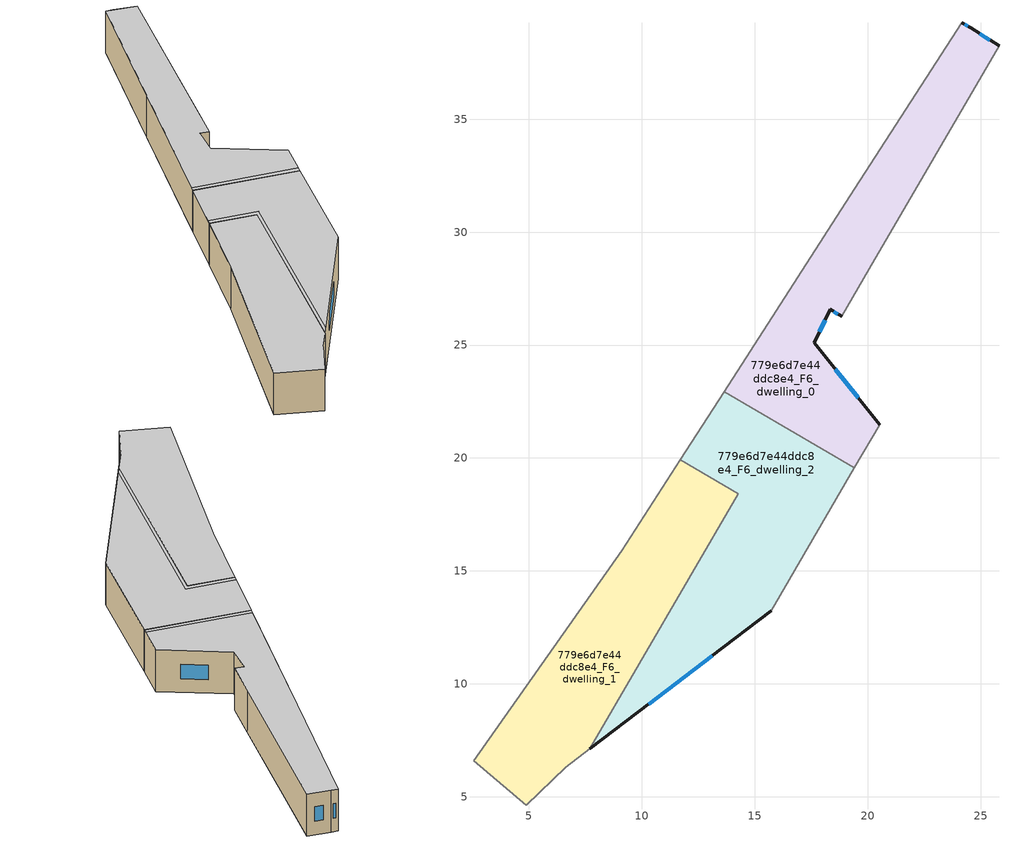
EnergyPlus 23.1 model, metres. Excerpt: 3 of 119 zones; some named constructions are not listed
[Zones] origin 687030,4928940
779e6d7e44ddc8e4_F6_dwelling_0
 floor to 779e6d7e44ddc8e4_F5_dwelling_0 (EU_floor_Construction): 25.82,38.25 18.84,26.27 18.35,26.59 17.63,25.1 20.53,21.48 19.42,19.57 13.64,22.93 19.21,31.59 24.18,39.28 24.56,39.04 z18
 wall outside (EU_wall_Construction): 25.82,38.25 24.56,39.04 24.18,39.28 / 20.53,21.48 17.63,25.1 18.35,26.59 18.84,26.27 z18:21
 wall to 779e6d7e44ddc8e4_F6_dwelling_2 (EU_wall_Construction): 13.64,22.93 19.42,19.57 z18:21
 wall adiabatic (EU_wall_Construction): 24.18,39.28 19.21,31.59 13.64,22.93 z18:21
 wall to 779e6d7e44ddc8e4_F6_dwelling_3 (EU_wall_Construction): 20.07,28.38 25.82,38.25 z18:21
 wall to 779e6d7e44ddc8e4_F6_dwelling_5 (EU_wall_Construction): 19.42,19.57 20.53,21.48 / 18.84,26.27 20.07,28.38 z18:21
 window (EU_Window_Construction): 24.43,39.12 24.3,39.2 / 25.41,38.51 24.97,38.78 / 18.51,26.48 18.68,26.37 / 17.86,25.58 18.11,26.1 / 19.58,22.66 18.57,23.92 z18.98:20.02
 ceiling to 779e6d7e44ddc8e4_F7_dwelling_0 (EU_floor_Construction): 20.53,21.48 17.63,25.1 18.35,26.59 18.84,26.27 25.82,38.25 24.18,39.28 19.21,31.59 13.79,23.17 19.56,19.81 z21
 ceiling to 779e6d7e44ddc8e4_F7_dwelling_2 (EU_floor_Construction): 19.42,19.57 19.56,19.81 13.79,23.17 13.64,22.93 z21
779e6d7e44ddc8e4_F6_dwelling_1
 floor to 779e6d7e44ddc8e4_F5_dwelling_1 (EU_floor_Construction): 14.27,18.41 7.7,7.12 6.64,6.31 4.89,4.62 2.55,6.59 9.12,15.9 11.7,19.91 z18
 wall adiabatic (EU_wall_Construction): 11.7,19.91 9.12,15.9 2.55,6.59 4.89,4.62 6.64,6.31 7.7,7.12 z18:21
 wall to 779e6d7e44ddc8e4_F6_dwelling_2 (EU_wall_Construction): 7.7,7.12 14.27,18.41 11.7,19.91 z18:21
 ceiling to 779e6d7e44ddc8e4_F7_dwelling_1 (EU_floor_Construction): 7.7,7.12 14.27,18.41 11.7,19.91 9.12,15.9 2.55,6.59 4.89,4.62 6.64,6.31 z21
779e6d7e44ddc8e4_F6_dwelling_2
 floor to 779e6d7e44ddc8e4_F5_dwelling_2 (EU_floor_Construction): 19.42,19.57 15.72,13.23 7.7,7.12 14.27,18.41 11.7,19.91 13.64,22.93 z18
 wall outside (EU_wall_Construction): 7.7,7.12 15.72,13.23 z18:21
 wall adiabatic (EU_wall_Construction): 13.64,22.93 11.7,19.91 z18:21
 wall to 779e6d7e44ddc8e4_F6_dwelling_5 (EU_wall_Construction): 15.72,13.23 19.42,19.57 z18:21
 window (EU_Window_Construction): 10.31,9.11 13.11,11.24 z18.98:20.02
 ceiling to 779e6d7e44ddc8e4_F7_dwelling_2 (EU_floor_Construction): 15.72,13.23 19.42,19.57 13.64,22.93 11.86,20.17 14.63,18.56 8.19,7.49 z21
 ceiling to 779e6d7e44ddc8e4_F7_dwelling_1 (EU_floor_Construction): 8.19,7.49 14.63,18.56 11.86,20.17 11.7,19.91 14.27,18.41 7.7,7.12 z21
[HVACTEMPLATE:THERMOSTAT] Constant Heating Setpoint=20; Constant Cooling Setpoint=50
EU_HeatOnly_779e6d7e44ddc8e4_F0_dwelling_0; EU_HeatOnly_779e6d7e44ddc8e4_F0_dwelling_1; EU_HeatOnly_779e6d7e44ddc8e4_F0_dwelling_2; EU_HeatOnly_779e6d7e44ddc8e4_F0_dwelling_3; EU_HeatOnly_779e6d7e44ddc8e4_F0_dwelling_4; EU_HeatOnly_779e6d7e44ddc8e4_F0_dwelling_5; EU_HeatOnly_779e6d7e44ddc8e4_F0_dwelling_6; EU_HeatOnly_779e6d7e44ddc8e4_F0_dwelling_7; EU_HeatOnly_779e6d7e44ddc8e4_F0_dwelling_8; EU_HeatOnly_779e6d7e44ddc8e4_F0_dwelling_9; EU_HeatOnly_779e6d7e44ddc8e4_F0_dwelling_10; EU_HeatOnly_779e6d7e44ddc8e4_F0_dwelling_11; EU_HeatOnly_779e6d7e44ddc8e4_F0_dwelling_12; EU_HeatOnly_779e6d7e44ddc8e4_F0_dwelling_13; EU_HeatOnly_779e6d7e44ddc8e4_F0_dwelling_14; EU_HeatOnly_779e6d7e44ddc8e4_F1_dwelling_0; EU_HeatOnly_779e6d7e44ddc8e4_F1_dwelling_1; EU_HeatOnly_779e6d7e44ddc8e4_F1_dwelling_2; EU_HeatOnly_779e6d7e44ddc8e4_F1_dwelling_3; EU_HeatOnly_779e6d7e44ddc8e4_F1_dwelling_4; EU_HeatOnly_779e6d7e44ddc8e4_F1_dwelling_5; EU_HeatOnly_779e6d7e44ddc8e4_F1_dwelling_6; EU_HeatOnly_779e6d7e44ddc8e4_F1_dwelling_7; EU_HeatOnly_779e6d7e44ddc8e4_F1_dwelling_8; EU_HeatOnly_779e6d7e44ddc8e4_F1_dwelling_9; EU_HeatOnly_779e6d7e44ddc8e4_F1_dwelling_10; EU_HeatOnly_779e6d7e44ddc8e4_F1_dwelling_11; EU_HeatOnly_779e6d7e44ddc8e4_F1_dwelling_12; EU_HeatOnly_779e6d7e44ddc8e4_F1_dwelling_13; EU_HeatOnly_779e6d7e44ddc8e4_F1_dwelling_14; EU_HeatOnly_779e6d7e44ddc8e4_F2_dwelling_0; EU_HeatOnly_779e6d7e44ddc8e4_F2_dwelling_1; EU_HeatOnly_779e6d7e44ddc8e4_F2_dwelling_2; EU_HeatOnly_779e6d7e44ddc8e4_F2_dwelling_3; EU_HeatOnly_779e6d7e44ddc8e4_F2_dwelling_4; EU_HeatOnly_779e6d7e44ddc8e4_F2_dwelling_5; EU_HeatOnly_779e6d7e44ddc8e4_F2_dwelling_6; EU_HeatOnly_779e6d7e44ddc8e4_F2_dwelling_7; EU_HeatOnly_779e6d7e44ddc8e4_F2_dwelling_8; EU_HeatOnly_779e6d7e44ddc8e4_F2_dwelling_9; EU_HeatOnly_779e6d7e44ddc8e4_F2_dwelling_10; EU_HeatOnly_779e6d7e44ddc8e4_F2_dwelling_11; EU_HeatOnly_779e6d7e44ddc8e4_F2_dwelling_12; EU_HeatOnly_779e6d7e44ddc8e4_F2_dwelling_13; EU_HeatOnly_779e6d7e44ddc8e4_F2_dwelling_14; EU_HeatOnly_779e6d7e44ddc8e4_F3_dwelling_0; EU_HeatOnly_779e6d7e44ddc8e4_F3_dwelling_1; EU_HeatOnly_779e6d7e44ddc8e4_F3_dwelling_2; EU_HeatOnly_779e6d7e44ddc8e4_F3_dwelling_3; EU_HeatOnly_779e6d7e44ddc8e4_F3_dwelling_4; EU_HeatOnly_779e6d7e44ddc8e4_F3_dwelling_5; EU_HeatOnly_779e6d7e44ddc8e4_F3_dwelling_6; EU_HeatOnly_779e6d7e44ddc8e4_F3_dwelling_7; EU_HeatOnly_779e6d7e44ddc8e4_F3_dwelling_8; EU_HeatOnly_779e6d7e44ddc8e4_F3_dwelling_9; EU_HeatOnly_779e6d7e44ddc8e4_F3_dwelling_10; EU_HeatOnly_779e6d7e44ddc8e4_F3_dwelling_11; EU_HeatOnly_779e6d7e44ddc8e4_F3_dwelling_12; EU_HeatOnly_779e6d7e44ddc8e4_F3_dwelling_13; EU_HeatOnly_779e6d7e44ddc8e4_F3_dwelling_14; EU_HeatOnly_779e6d7e44ddc8e4_F4_dwelling_0; EU_HeatOnly_779e6d7e44ddc8e4_F4_dwelling_1; EU_HeatOnly_779e6d7e44ddc8e4_F4_dwelling_2; EU_HeatOnly_779e6d7e44ddc8e4_F4_dwelling_3; EU_HeatOnly_779e6d7e44ddc8e4_F4_dwelling_4; EU_HeatOnly_779e6d7e44ddc8e4_F4_dwelling_5; EU_HeatOnly_779e6d7e44ddc8e4_F4_dwelling_6; EU_HeatOnly_779e6d7e44ddc8e4_F4_dwelling_7; EU_HeatOnly_779e6d7e44ddc8e4_F4_dwelling_8; EU_HeatOnly_779e6d7e44ddc8e4_F4_dwelling_9; EU_HeatOnly_779e6d7e44ddc8e4_F4_dwelling_10; EU_HeatOnly_779e6d7e44ddc8e4_F4_dwelling_11; EU_HeatOnly_779e6d7e44ddc8e4_F4_dwelling_12; EU_HeatOnly_779e6d7e44ddc8e4_F4_dwelling_13; EU_HeatOnly_779e6d7e44ddc8e4_F4_dwelling_14; EU_HeatOnly_779e6d7e44ddc8e4_F5_dwelling_0; EU_HeatOnly_779e6d7e44ddc8e4_F5_dwelling_1; EU_HeatOnly_779e6d7e44ddc8e4_F5_dwelling_2; EU_HeatOnly_779e6d7e44ddc8e4_F5_dwelling_3; EU_HeatOnly_779e6d7e44ddc8e4_F5_dwelling_4; EU_HeatOnly_779e6d7e44ddc8e4_F5_dwelling_5; EU_HeatOnly_779e6d7e44ddc8e4_F5_dwelling_6; EU_HeatOnly_779e6d7e44ddc8e4_F5_dwelling_7; EU_HeatOnly_779e6d7e44ddc8e4_F5_dwelling_8; EU_HeatOnly_779e6d7e44ddc8e4_F5_dwelling_9; EU_HeatOnly_779e6d7e44ddc8e4_F5_dwelling_10; EU_HeatOnly_779e6d7e44ddc8e4_F5_dwelling_11; EU_HeatOnly_779e6d7e44ddc8e4_F5_dwelling_12; EU_HeatOnly_779e6d7e44ddc8e4_F5_dwelling_13; EU_HeatOnly_779e6d7e44ddc8e4_F5_dwelling_14; EU_HeatOnly_779e6d7e44ddc8e4_F6_dwelling_0; EU_HeatOnly_779e6d7e44ddc8e4_F6_dwelling_1; EU_HeatOnly_779e6d7e44ddc8e4_F6_dwelling_2; EU_HeatOnly_779e6d7e44ddc8e4_F6_dwelling_3; EU_HeatOnly_779e6d7e44ddc8e4_F6_dwelling_4; EU_HeatOnly_779e6d7e44ddc8e4_F6_dwelling_5; EU_HeatOnly_779e6d7e44ddc8e4_F6_dwelling_6; EU_HeatOnly_779e6d7e44ddc8e4_F6_dwelling_7; EU_HeatOnly_779e6d7e44ddc8e4_F6_dwelling_8; EU_HeatOnly_779e6d7e44ddc8e4_F6_dwelling_9; EU_HeatOnly_779e6d7e44ddc8e4_F6_dwelling_10; EU_HeatOnly_779e6d7e44ddc8e4_F6_dwelling_11; EU_HeatOnly_779e6d7e44ddc8e4_F6_dwelling_12; EU_HeatOnly_779e6d7e44ddc8e4_F6_dwelling_13; EU_HeatOnly_779e6d7e44ddc8e4_F6_dwelling_14; EU_HeatOnly_779e6d7e44ddc8e4_F7_dwelling_0; EU_HeatOnly_779e6d7e44ddc8e4_F7_dwelling_1; EU_HeatOnly_779e6d7e44ddc8e4_F7_dwelling_2; EU_HeatOnly_779e6d7e44ddc8e4_F7_dwelling_3; EU_HeatOnly_779e6d7e44ddc8e4_F7_dwelling_4; EU_HeatOnly_779e6d7e44ddc8e4_F7_dwelling_5; EU_HeatOnly_779e6d7e44ddc8e4_F7_dwelling_6; EU_HeatOnly_779e6d7e44ddc8e4_F7_dwelling_7; EU_HeatOnly_779e6d7e44ddc8e4_F7_dwelling_8; EU_HeatOnly_779e6d7e44ddc8e4_F7_dwelling_9; EU_HeatOnly_779e6d7e44ddc8e4_F7_dwelling_10; EU_HeatOnly_779e6d7e44ddc8e4_F7_dwelling_11; EU_HeatOnly_779e6d7e44ddc8e4_F7_dwelling_12; EU_HeatOnly_779e6d7e44ddc8e4_F7_dwelling_13
[SCHEDULE:FILE] Column Number=1; Rows to Skip at Top=0; Number of Hours of Data=8760; Column Separator=Comma; Interpolate to Timestep=No; Minutes per Item=60; Adjust Schedule for Daylight Savings=Yes
Name | File
EU_Step8_GainSchedule_779e6d7e44ddc8e4_F1_dwelling_14_f000 | ../../schedules/779e6d7e44ddc8e4/779e6d7e44ddc8e4_F1_dwelling_14_f000_gain.csv
EU_Step8_GainSchedule_779e6d7e44ddc8e4_F3_dwelling_9_f000 | ../../schedules/779e6d7e44ddc8e4/779e6d7e44ddc8e4_F3_dwelling_9_f000_gain.csv
EU_Step8_GainSchedule_779e6d7e44ddc8e4_F3_dwelling_10_f000 | ../../schedules/779e6d7e44ddc8e4/779e6d7e44ddc8e4_F3_dwelling_10_f000_gain.csv
EU_Step8_GainSchedule_779e6d7e44ddc8e4_F3_dwelling_11_f000 | ../../schedules/779e6d7e44ddc8e4/779e6d7e44ddc8e4_F3_dwelling_11_f000_gain.csv
EU_Step8_GainSchedule_779e6d7e44ddc8e4_F3_dwelling_12_f000 | ../../schedules/779e6d7e44ddc8e4/779e6d7e44ddc8e4_F3_dwelling_12_f000_gain.csv
EU_Step8_GainSchedule_779e6d7e44ddc8e4_F3_dwelling_13_f000 | ../../schedules/779e6d7e44ddc8e4/779e6d7e44ddc8e4_F3_dwelling_13_f000_gain.csv
EU_Step8_GainSchedule_779e6d7e44ddc8e4_F3_dwelling_14_f000 | ../../schedules/779e6d7e44ddc8e4/779e6d7e44ddc8e4_F3_dwelling_14_f000_gain.csv
EU_Step8_GainSchedule_779e6d7e44ddc8e4_F7_dwelling_2_f000 | ../../schedules/779e6d7e44ddc8e4/779e6d7e44ddc8e4_F7_dwelling_2_f000_gain.csv
EU_Step8_GainSchedule_779e6d7e44ddc8e4_F7_dwelling_3_f000 | ../../schedules/779e6d7e44ddc8e4/779e6d7e44ddc8e4_F7_dwelling_3_f000_gain.csv
EU_Step8_GainSchedule_779e6d7e44ddc8e4_F7_dwelling_4_f000 | ../../schedules/779e6d7e44ddc8e4/779e6d7e44ddc8e4_F7_dwelling_4_f000_gain.csv
EU_Step8_GainSchedule_779e6d7e44ddc8e4_F7_dwelling_5_f000 | ../../schedules/779e6d7e44ddc8e4/779e6d7e44ddc8e4_F7_dwelling_5_f000_gain.csv
EU_Step8_GainSchedule_779e6d7e44ddc8e4_F7_dwelling_6_f000 | ../../schedules/779e6d7e44ddc8e4/779e6d7e44ddc8e4_F7_dwelling_6_f000_gain.csv
EU_Step8_GainSchedule_779e6d7e44ddc8e4_F7_dwelling_7_f000 | ../../schedules/779e6d7e44ddc8e4/779e6d7e44ddc8e4_F7_dwelling_7_f000_gain.csv
EU_Step8_GainSchedule_779e6d7e44ddc8e4_F7_dwelling_8_f000 | ../../schedules/779e6d7e44ddc8e4/779e6d7e44ddc8e4_F7_dwelling_8_f000_gain.csv
EU_Step8_GainSchedule_779e6d7e44ddc8e4_F7_dwelling_9_f000 | ../../schedules/779e6d7e44ddc8e4/779e6d7e44ddc8e4_F7_dwelling_9_f000_gain.csv
EU_Step8_GainSchedule_779e6d7e44ddc8e4_F7_dwelling_10_f000 | ../../schedules/779e6d7e44ddc8e4/779e6d7e44ddc8e4_F7_dwelling_10_f000_gain.csv
EU_Step8_GainSchedule_779e6d7e44ddc8e4_F7_dwelling_11_f000 | ../../schedules/779e6d7e44ddc8e4/779e6d7e44ddc8e4_F7_dwelling_11_f000_gain.csv
EU_Step8_GainSchedule_779e6d7e44ddc8e4_F7_dwelling_12_f000 | ../../schedules/779e6d7e44ddc8e4/779e6d7e44ddc8e4_F7_dwelling_12_f000_gain.csv
EU_Step8_GainSchedule_779e6d7e44ddc8e4_F7_dwelling_13_f000 | ../../schedules/779e6d7e44ddc8e4/779e6d7e44ddc8e4_F7_dwelling_13_f000_gain.csv
